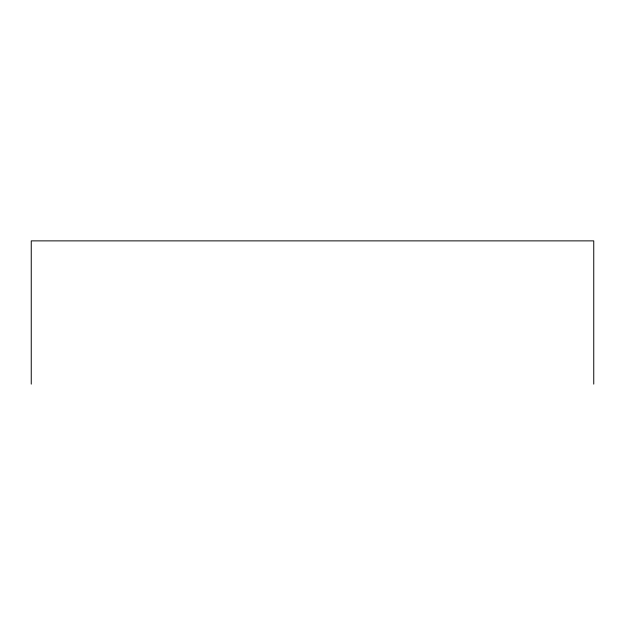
<?xml version="1.0" encoding="UTF-8"?>
<svg xmlns="http://www.w3.org/2000/svg" width="625" height="625" viewBox="0 0 625 625"><rect width="100%" height="100%" fill="white"/><g stroke="black" fill="none" stroke-linecap="round" stroke-linejoin="round"><path stroke-width="0.94" d="M593.75 384.125L593.75 240.875L31.25 240.875L31.25 384.125"/></g></svg>
